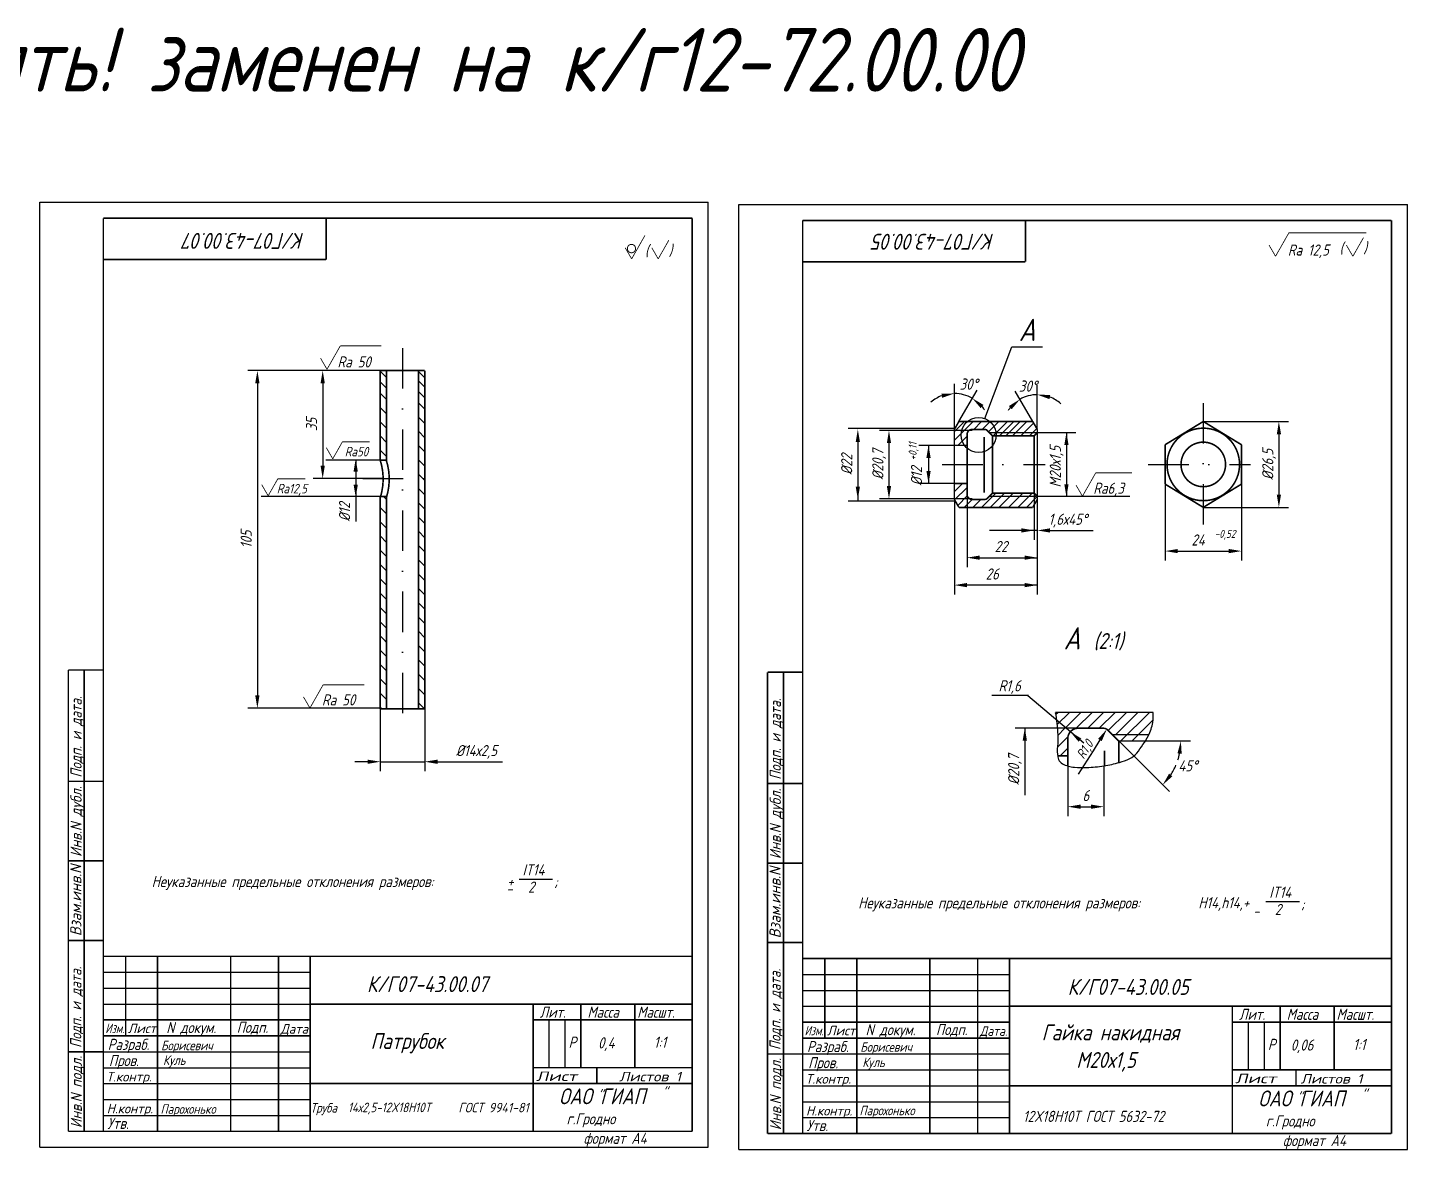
# Model space of a CAD drawing. Extents: x 952 to 2252, y 322 to 974.
# Drawn here: x 1376 to 1809.5, y 621.4 to 974 of the extents above; entities that cross this region are included whole.
import ezdxf
from ezdxf.enums import TextEntityAlignment as Align

# ---------------------------------------------------------------- set-up
doc = ezdxf.new("R2010")
doc.units = 0
doc.header["$MEASUREMENT"] = 0
doc.linetypes.add('DASHDOT', pattern=[25.4, 12.7, -6.35, 0, -6.35])
doc.layers.get('0').update_dxf_attribs({"linetype": 'CONTINUOUS'})
doc.layers.get('DEFPOINTS').update_dxf_attribs({"linetype": 'CONTINUOUS'})
doc.styles.add('ROMANC', font='romanc', dxfattribs={"width": 0.8, "oblique": 15, "height": 3.5})
doc.dimstyles.get("Standard").update_dxf_attribs({"dimtxt": 0.18, "dimasz": 0.18, "dimexe": 0.18, "dimexo": 0.0625, "dimgap": 0.09, "dimtad": 0, "dimtih": 1, "dimtoh": 1, "dimdec": 4, "dimzin": 0, "dimdsep": 46, "dimtxsty": 'Standard', "dimcen": 0.09, "dimadec": 0, "dimazin": 0, "dimtfac": 1, "dimtdec": 4, "dimtofl": 0, "dimtmove": 0, "dimatfit": 3, "dimfxl": 0, "dimtolj": 1, "dimtzin": 0, "dimarcsym": 0})

# ---------------------------------------------------------------- blocks, each defined once
blk = doc.blocks.new('*D23')
at = {"color": 0, "linetype": 'ByBlock'}
for p, q in [((2142.87, 871.99), (2121.79, 871.99)), ((2124.79, 867.99), (2124.79, 842.09)), ((2143.78, 838.09), (2121.79, 838.09))]:
    blk.add_line(p, q, dxfattribs=at)
for points in [[(2124.12, 867.99), (2125.46, 867.99), (2124.79, 871.99)], [(2124.12, 842.09), (2125.46, 842.09), (2124.79, 838.09)]]:
    blk.add_solid(points, dxfattribs=at)
at = {"layer": 'DEFPOINTS', "color": 0, "linetype": 'ByBlock'}
for p in [(2142.87, 871.99), (2124.79, 838.09), (2143.78, 838.09)]:
    blk.add_point(p, dxfattribs=at)
at = {"color": 0, "linetype": 'ByBlock', "style": 'ROMANC', "oblique": 15, "width": 0.8}
blk.add_text('35', height=3.5, rotation=90, dxfattribs=at).set_placement((2121.29, 855.04), align=Align.MIDDLE_CENTER)
blk = doc.blocks.new('*D33')
at = {"color": 0, "linetype": 'ByBlock'}
for p, q in [((1486.82, 866.16), (1445.22, 866.16)), ((1448.22, 862.16), (1448.22, 764.06)), ((1487.04, 760.06), (1445.22, 760.06))]:
    blk.add_line(p, q, dxfattribs=at)
for points in [[(1447.55, 862.16), (1448.89, 862.16), (1448.22, 866.16)], [(1447.55, 764.06), (1448.89, 764.06), (1448.22, 760.06)]]:
    blk.add_solid(points, dxfattribs=at)
at = {"layer": 'DEFPOINTS', "color": 0, "linetype": 'ByBlock'}
for p in [(1486.82, 866.16), (1448.22, 760.06), (1487.04, 760.06)]:
    blk.add_point(p, dxfattribs=at)
at = {"color": 0, "linetype": 'ByBlock', "style": 'ROMANC', "oblique": 15, "width": 0.8}
blk.add_text('105', height=3.5, rotation=90, dxfattribs=at).set_placement((1444.72, 813.11), align=Align.MIDDLE_CENTER)
blk = doc.blocks.new('*D21')
at = {"color": 0, "linetype": 'ByBlock'}
for p, q in [((2142.87, 765.89), (2142.87, 746.05)), ((2156.87, 765.67), (2156.87, 746.05)), ((2138.87, 749.05), (2134.87, 749.05)), ((2142.87, 749.05), (2156.87, 749.05)), ((2160.87, 749.05), (2164.87, 749.05)), ((2164.87, 749.05), (2181.23, 749.05))]:
    blk.add_line(p, q, dxfattribs=at)
for points in [[(2138.87, 749.71), (2138.87, 748.38), (2142.87, 749.05)], [(2160.87, 749.71), (2160.87, 748.38), (2156.87, 749.05)]]:
    blk.add_solid(points, dxfattribs=at)
at = {"layer": 'DEFPOINTS', "color": 0, "linetype": 'ByBlock'}
for p in [(2142.87, 765.89), (2156.87, 765.67), (2156.87, 749.05)]:
    blk.add_point(p, dxfattribs=at)
at = {"color": 0, "linetype": 'ByBlock', "style": 'ROMANC', "oblique": 15, "width": 0.8}
blk.add_text('%%C14х2,5', height=3.5, dxfattribs=at).set_placement((2173.1, 752.55), align=Align.MIDDLE_CENTER)
blk = doc.blocks.new('*D26')
at = {"color": 0, "linetype": 'ByBlock'}
for p, q in [((2401.45, 855.99), (2428.2, 855.99)), ((2425.2, 851.99), (2425.2, 832.99)), ((2401.45, 828.99), (2428.2, 828.99))]:
    blk.add_line(p, q, dxfattribs=at)
for points in [[(2424.54, 851.99), (2425.87, 851.99), (2425.2, 855.99)], [(2424.54, 832.99), (2425.87, 832.99), (2425.2, 828.99)]]:
    blk.add_solid(points, dxfattribs=at)
at = {"layer": 'DEFPOINTS', "color": 0, "linetype": 'ByBlock'}
for p in [(2401.45, 855.99), (2401.45, 828.99), (2425.2, 828.99)]:
    blk.add_point(p, dxfattribs=at)
at = {"color": 0, "linetype": 'ByBlock', "style": 'ROMANC', "oblique": 15, "width": 0.8}
blk.add_text('%%C26,5', height=3.5, rotation=90, dxfattribs=at).set_placement((2421.7, 842.49), align=Align.MIDDLE_CENTER)
blk = doc.blocks.new('*D24')
at = {"color": 0, "linetype": 'ByBlock'}
for p, q in [((2374.89, 755.57), (2390.81, 739.65)), ((2383.24, 755.57), (2397.41, 755.57))]:
    blk.add_line(p, q, dxfattribs=at)
for start, end in [(342.2395, 348.2338), (326.7662, 337.006)]:
    blk.add_arc((2374.89, 755.57), 19.51, start, end, dxfattribs=at)
for points in [[(2393.33, 751.66), (2394.66, 751.52), (2394.41, 755.57)], [(2391.73, 744.45), (2390.7, 745.29), (2388.69, 741.77)]]:
    blk.add_solid(points, dxfattribs=at)
at = {"layer": 'DEFPOINTS', "color": 0, "linetype": 'ByBlock'}
for p in [(2371.48, 758.98), (2374.89, 755.57), (2374.89, 755.57), (2383.24, 755.57), (2389.84, 743.03)]:
    blk.add_point(p, dxfattribs=at)
at = {"color": 0, "linetype": 'ByBlock', "style": 'ROMANC', "oblique": 15, "width": 0.8}
blk.add_text('45%%D', height=3.5, dxfattribs=at).set_placement((2396.61, 747.77), align=Align.MIDDLE_CENTER)

msp = doc.modelspace()

# ---------------------------------------------------------------- linework, layer by layer
for p, q in [((1379.83103, 622.04842), (1379.83103, 919.04842)), ((1379.83103, 919.04842), (1589.83103, 919.04842)), ((1589.83103, 622.04842), (1589.83103, 919.04842)), ((1599.52503, 918.35942), (1809.52503, 918.35942)), ((1599.52503, 621.35942), (1599.52503, 918.35942)), ((1809.52503, 621.35942), (1809.52503, 918.35942)), ((1676.73736, 851.05746), (1685.235, 873.641)), ((1685.235, 873.641), (1694.831, 873.641)), ((1678.186, 846.659), (1689.161, 846.659)), ((1678.186, 846.659), (1681.092, 846.659)), ((1679.186, 845.659), (1689.161, 845.659)), ((1689.161, 846.659), (1693.255, 846.659)), ((1678.186, 826.659), (1686.752, 826.659)), ((1678.186, 826.659), (1689.161, 826.659)), ((1678.186, 826.659), (1681.092, 826.659)), ((1679.186, 827.659), (1689.161, 827.659)), ((1689.161, 826.659), (1692.821, 826.659)), ((1690.452, 764.039), (1678.94, 764.039)), ((1716.84, 751.735), (1728.3164, 751.735)), ((1716.84, 751.735), (1728.3164, 751.735)), ((1718.84, 749.735), (1727.19096, 749.735)), ((1530.46824, 706.24941), (1540.95951, 706.24941)), ((1765.09324, 699.23141), (1775.58451, 699.23141)), ((1539.83103, 662.04842), (1539.83103, 647.04842)), ((1544.83103, 662.04842), (1544.83103, 647.04842)), ((1759.52503, 661.35942), (1759.52503, 646.35942)), ((1764.52503, 661.35942), (1764.52503, 646.35942)), ((1379.83103, 622.04842), (1589.83103, 622.04842)), ((1379.83103, 622.04842), (1589.83103, 622.04842)), ((1599.52503, 621.35942), (1809.52503, 621.35942))]:
    msp.add_line(p, q)
at = {"linetype": 'DASHDOT'}
for p, q in [((1493.816, 873.175), (1493.816, 754.113)), ((1745.396, 855.954), (1745.396, 816.494)), ((1663.394, 836.659), (1689.161, 836.659)), ((1689.161, 836.659), (1695.724, 836.659)), ((1728.114, 836.659), (1760.254, 836.659)), ((1481.322, 832.26), (1502.84574, 832.26))]:
    msp.add_line(p, q, dxfattribs=at)
at = {"color": 0}
for p, q in [((1488.816, 863.95238), (1486.816, 865.95238)), ((1500.816, 863.84864), (1498.816, 865.84864)), ((1500.816, 860.93264), (1498.816, 862.93264)), ((1488.816, 860.63138), (1486.816, 862.63138)), ((1488.816, 857.06738), (1486.816, 859.06738)), ((1500.816, 857.61164), (1498.816, 859.61164)), ((1488.816, 852.57725), (1486.816, 854.57725)), ((1500.816, 854.04764), (1498.816, 856.04764)), ((1488.816, 848.08712), (1486.816, 850.08712)), ((1500.816, 849.55751), (1498.816, 851.55751)), ((1667.186, 844.27403), (1673.07097, 850.159)), ((1667.186, 846.96811), (1670.37689, 850.159)), ((1673.26505, 847.659), (1675.76505, 850.159)), ((1675.95912, 847.659), (1678.45912, 850.159)), ((1677.9196, 846.9254), (1681.1532, 850.159)), ((1679.34728, 845.659), (1683.84728, 850.159)), ((1681.33528, 845.659), (1685.83528, 850.159)), ((1683.32328, 845.659), (1687.82328, 850.159)), ((1685.41628, 845.659), (1689.91628, 850.159)), ((1488.816, 843.597), (1486.816, 845.597)), ((1500.816, 845.06738), (1498.816, 847.06738)), ((1668.26505, 842.659), (1671.186, 845.57995)), ((1688.11035, 845.659), (1692.10398, 849.65263)), ((1690.80443, 845.659), (1693.09008, 847.94465)), ((1488.816, 839.10687), (1486.816, 841.10687)), ((1500.816, 840.57725), (1498.816, 842.57725)), ((1500.816, 836.08712), (1498.816, 838.08712)), ((1500.153, 832.26), (1498.816, 833.597)), ((1500.816, 827.10687), (1498.816, 829.10687)), ((1500.816, 831.597), (1500.153, 832.26)), ((1667.186, 828.10957), (1669.73543, 830.659)), ((1667.27513, 825.50462), (1671.186, 829.41549)), ((1488.816, 825.63648), (1487.89248, 826.56)), ((1500.816, 822.61674), (1498.816, 824.61674)), ((1668.26123, 823.79665), (1671.25588, 826.7913)), ((1670.31766, 823.159), (1672.81766, 825.659)), ((1673.01174, 823.159), (1675.51174, 825.659)), ((1675.70582, 823.159), (1680.20582, 827.659)), ((1678.39989, 823.159), (1682.89989, 827.659)), ((1681.20689, 823.159), (1685.70689, 827.659)), ((1684.24689, 823.159), (1688.74689, 827.659)), ((1687.16297, 823.159), (1691.66297, 827.659)), ((1689.85705, 823.159), (1693.255, 826.55695)), ((1488.816, 821.14636), (1486.816, 823.14636)), ((1500.816, 818.12661), (1498.816, 820.12661)), ((1488.816, 816.65623), (1486.816, 818.65623)), ((1500.816, 813.63648), (1498.816, 815.63648)), ((1488.816, 812.1661), (1486.816, 814.1661)), ((1500.816, 809.14636), (1498.816, 811.14636)), ((1488.816, 807.67597), (1486.816, 809.67597)), ((1500.816, 804.65623), (1498.816, 806.65623)), ((1488.816, 803.18584), (1486.816, 805.18584)), ((1500.816, 800.1661), (1498.816, 802.1661)), ((1488.816, 798.69572), (1486.816, 800.69572)), ((1500.816, 795.67597), (1498.816, 797.67597)), ((1488.816, 794.20559), (1486.816, 796.20559)), ((1488.816, 789.71546), (1486.816, 791.71546)), ((1500.816, 791.18584), (1498.816, 793.18584)), ((1488.816, 785.22533), (1486.816, 787.22533)), ((1500.816, 786.69572), (1498.816, 788.69572)), ((1487.9382, 781.613), (1486.816, 782.7352)), ((1488.816, 780.7352), (1487.9382, 781.613)), ((1500.816, 782.20559), (1498.816, 784.20559)), ((1488.816, 776.24508), (1486.816, 778.24508)), ((1500.816, 777.71546), (1498.816, 779.71546)), ((1488.816, 771.75495), (1486.816, 773.75495)), ((1500.816, 773.22533), (1498.816, 775.22533)), ((1488.816, 767.26482), (1486.816, 769.26482)), ((1500.816, 768.7352), (1498.816, 770.7352)), ((1488.816, 762.77469), (1486.816, 764.77469)), ((1500.816, 764.24508), (1498.816, 766.24508)), ((1487.26656, 759.834), (1486.816, 760.28456)), ((1500.73695, 759.834), (1498.816, 761.75495)), ((1699.01168, 758.0199), (1699.72679, 758.735)), ((1699.4277, 754.84381), (1703.31889, 758.735)), ((1702.08173, 753.90573), (1706.91099, 758.735)), ((1705.5031, 753.735), (1710.5031, 758.735)), ((1709.0952, 753.735), (1714.0952, 758.735)), ((1712.6873, 753.735), (1717.6873, 758.735)), ((1715.5597, 753.0153), (1721.2794, 758.735)), ((1717.87151, 751.735), (1724.87151, 758.735)), ((1719.46361, 749.735), (1728.46361, 758.735)), ((1723.05571, 749.735), (1729.59068, 756.26997)), ((1699.58457, 747.81647), (1702.89527, 751.12717)), ((1699.66465, 751.48866), (1701.91099, 753.735)), ((1700.33057, 744.91647), (1702.84, 747.4259))]:
    msp.add_line(p, q, dxfattribs=at)
at = {"color": 0, "linetype": 'ByBlock'}
for p, q in [((1667.186, 847.659), (1667.186, 861.96214)), ((1668.62938, 850.159), (1674.33757, 860.04589)), ((1691.81162, 850.159), (1686.29578, 859.71272)), ((1693.255, 847.659), (1693.255, 861.57744)), ((1667.186, 847.955), (1633.862, 847.955)), ((1672.786, 847.373), (1643.648, 847.373)), ((1693.255, 846.659), (1705.406, 846.659)), ((1702.406, 846.659), (1702.406, 826.671)), ((1636.862, 843.659), (1636.862, 825.145)), ((1646.648, 843.659), (1646.648, 829.659)), ((1667.186, 842.659), (1656.08, 842.659)), ((1659.08, 842.659), (1659.08, 830.659)), ((1486.81734, 837.96), (1469.712, 837.96)), ((1479.113, 837.96), (1479.113, 818.762)), ((1693.255, 836.659), (1693.255, 804.352)), ((1667.186, 830.659), (1656.08, 830.659)), ((1671.186, 829.659), (1671.186, 804.352)), ((1733.396, 830.47434), (1733.396, 806.418)), ((1757.396, 830.47434), (1757.396, 806.418)), ((1486.93051, 826.56), (1449.43959, 826.56)), ((1667.186, 825.145), (1633.862, 825.145)), ((1672.786, 825.849), (1643.648, 825.849)), ((1667.186, 825.849), (1667.186, 795.728)), ((1692.255, 827.659), (1692.255, 812.916)), ((1693.255, 826.659), (1693.255, 812.916)), ((1693.518, 826.671), (1722.37038, 826.671)), ((1693.255, 820.231), (1693.255, 795.728)), ((1693.255, 815.916), (1678.186, 815.916)), ((1693.255, 815.916), (1692.255, 815.916)), ((1697.255, 815.916), (1710.806, 815.916)), ((1675.186, 807.352), (1693.255, 807.352)), ((1737.396, 809.418), (1753.396, 809.418)), ((1693.255, 798.728), (1671.186, 798.728)), ((1696.98017, 758.25005), (1690.30274, 763.93633)), ((1707.83211, 749.0089), (1696.98017, 758.25005)), ((1706.04, 753.735), (1686.323, 753.735)), ((1689.323, 753.735), (1689.323, 733.8954)), ((1689.323, 753.735), (1689.323, 741.8954)), ((1706.64908, 750.01633), (1706.04, 750.535)), ((1712.93715, 750.0481), (1710.78832, 746.67431)), ((1710.78832, 746.67431), (1706.1007, 739.31449)), ((1702.84, 741.8954), (1702.84, 726.076)), ((1714.153, 741.933), (1714.153, 726.076)), ((1689.323, 733.8954), (1689.323, 732.685)), ((1706.84, 729.076), (1710.153, 729.076))]:
    msp.add_line(p, q, dxfattribs=at)
at = {"linetype": 'Continuous'}
for p, q in [((1399.83103, 677.04842), (1464.83103, 677.04842)), ((1619.52503, 676.35942), (1684.52503, 676.35942)), ((1399.83103, 672.04842), (1464.83103, 672.04842)), ((1619.52503, 671.35942), (1684.52503, 671.35942)), ((1399.83103, 667.04842), (1464.83103, 667.04842)), ((1619.52503, 666.35942), (1684.52503, 666.35942)), ((1399.83103, 652.04842), (1464.83103, 652.04842)), ((1619.52503, 651.35942), (1684.52503, 651.35942)), ((1399.83103, 647.04842), (1464.83103, 647.04842)), ((1619.52503, 646.35942), (1684.52503, 646.35942)), ((1399.83103, 642.04842), (1464.83103, 642.04842)), ((1619.52503, 641.35942), (1684.52503, 641.35942)), ((1399.83103, 637.04842), (1464.83103, 637.04842)), ((1619.52503, 636.35942), (1684.52503, 636.35942)), ((1399.83103, 632.04842), (1464.83103, 632.04842)), ((1619.52503, 631.35942), (1684.52503, 631.35942))]:
    msp.add_line(p, q, dxfattribs=at)
for points, const_width in [([(1399.83103, 627.04842), (1399.83103, 914.04842)], 0.5), ([(1399.83103, 914.04842), (1584.83103, 914.04842)], 0.5), ([(1469.81198, 901.04842), (1469.81198, 914.04842)], 0.5), ([(1584.83103, 627.04842), (1584.83103, 914.04842)], 0.5), ([(1619.52503, 913.35942), (1804.52503, 913.35942)], 0.5), ([(1619.52503, 626.35942), (1619.52503, 913.35942)], 0.5), ([(1689.50598, 900.35942), (1689.50598, 913.35942)], 0.5), ([(1804.52503, 626.35942), (1804.52503, 913.35942)], 0.5), ([(1565.80473, 901.26643), (1569.97028, 908.606)], 0.25), ([(1574.15373, 901.26643), (1577.49295, 907.15003)], 0.25), ([(1768.09773, 902.07143), (1772.26328, 909.411)], 0.25), ([(1772.26328, 909.411), (1796.624, 909.411)], 0.3), ([(1792.39473, 902.07143), (1795.73395, 907.95503)], 0.25), ([(1563.7711, 904.76643), (1565.80473, 901.26643)], 0.25), ([(1572.1201, 904.76643), (1574.15373, 901.26643)], 0.25), ([(1766.0641, 905.57143), (1768.09773, 902.07143)], 0.25), ([(1790.3611, 905.57143), (1792.39473, 902.07143)], 0.25), ([(1399.81198, 901.04842), (1469.81198, 901.04842)], 0.5), ([(1619.50598, 900.35942), (1689.50598, 900.35942)], 0.5), ([(1470.09273, 866.55843), (1474.25828, 873.898)], 0.25), ([(1474.25828, 873.898), (1487.13207, 873.898)], 0.3), ([(1468.0591, 870.05843), (1470.09273, 866.55843)], 0.25), ([(1486.816, 866.158), (1486.816, 837.96)], 0.5), ([(1488.816, 866.158), (1488.816, 837.96)], 0.5), ([(1498.816, 866.158), (1498.816, 759.834)], 0.5), ([(1500.816, 866.158), (1500.816, 759.834)], 0.5), ([(1667.186, 847.659), (1668.62938, 850.159)], 0.5), ([(1668.62938, 850.159), (1689.161, 850.159)], 0.5), ([(1689.161, 850.159), (1691.81162, 850.159)], 0.5), ([(1693.255, 847.659), (1691.81162, 850.159)], 0.5), ([(1733.396, 842.84366), (1745.396, 850.159)], 0.5), ([(1745.396, 850.159), (1757.396, 842.84366)], 0.5), ([(1667.186, 847.659), (1667.186, 836.659)], 0.5), ([(1671.186, 846.059), (1671.186, 827.259)], 0.5), ([(1671.186, 845.159), (1671.186, 828.159)], 0.5), ([(1672.786, 847.659), (1676.77179, 847.659)], 0.5), ([(1676.517, 845.287), (1676.517, 827.829)], 0.5), ([(1677.47889, 847.36611), (1679.186, 845.659)], 0.5), ([(1679.186, 845.659), (1692.255, 845.659)], 0.5), ([(1679.186, 845.659), (1679.186, 827.457)], 0.5), ([(1689.161, 845.659), (1692.255, 845.659)], 0.5), ([(1693.255, 846.659), (1692.255, 845.659)], 0.5), ([(1692.255, 845.659), (1692.255, 827.659)], 0.5), ([(1693.255, 847.659), (1693.255, 836.659)], 0.5), ([(1469.8691, 841.92343), (1471.90273, 838.42343)], 0.25), ([(1471.90273, 838.42343), (1474.9383, 843.772)], 0.25), ([(1474.9383, 843.772), (1483.543, 843.772)], 0.3), ([(1667.186, 842.659), (1671.186, 842.659)], 0.5), ([(1733.396, 842.84366), (1733.396, 830.47434)], 0.5), ([(1757.396, 842.84366), (1757.396, 830.47434)], 0.5), ([(1667.186, 836.659), (1667.186, 825.659)], 0.5), ([(1693.255, 836.659), (1693.255, 825.659)], 0.5), ([(1707.43673, 826.66643), (1711.60228, 834.006)], 0.25), ([(1711.60228, 834.006), (1722.995, 834.006)], 0.3), ([(1449.5751, 830.29943), (1451.60873, 826.79943)], 0.25), ([(1451.60873, 826.79943), (1454.6443, 832.148)], 0.25), ([(1454.6443, 832.148), (1463.249, 832.148)], 0.3), ([(1667.186, 830.659), (1671.186, 830.659)], 0.5), ([(1705.4031, 830.16643), (1707.43673, 826.66643)], 0.25), ([(1733.396, 830.47434), (1745.396, 823.159)], 0.5), ([(1757.396, 830.47434), (1745.396, 823.159)], 0.5), ([(1486.816, 826.56), (1486.816, 759.834)], 0.5), ([(1488.816, 826.56), (1488.816, 759.834)], 0.5), ([(1667.186, 825.659), (1668.62938, 823.159)], 0.5), ([(1672.786, 825.659), (1676.77179, 825.659)], 0.5), ([(1677.47889, 825.95189), (1679.186, 827.659)], 0.5), ([(1679.186, 827.659), (1692.255, 827.659)], 0.5), ([(1689.161, 827.659), (1692.255, 827.659)], 0.5), ([(1693.255, 825.659), (1691.81162, 823.159)], 0.5), ([(1693.255, 826.659), (1692.255, 827.659)], 0.5), ([(1668.62938, 823.159), (1689.161, 823.159)], 0.5), ([(1689.161, 823.159), (1691.81162, 823.159)], 0.5), ([(1388.83103, 627.04842), (1388.83103, 772.04842)], 0.5), ([(1388.83103, 772.04842), (1399.83103, 772.04842)], 0.5), ([(1393.83103, 627.04842), (1393.83103, 772.04842)], 0.5), ([(1464.73173, 760.08643), (1468.89728, 767.426)], 0.25), ([(1468.89728, 767.426), (1481.77107, 767.426)], 0.3), ([(1608.52503, 626.35942), (1608.52503, 771.35942)], 0.5), ([(1608.52503, 771.35942), (1619.52503, 771.35942)], 0.5), ([(1613.52503, 626.35942), (1613.52503, 771.35942)], 0.5), ([(1462.6981, 763.58643), (1464.73173, 760.08643)], 0.25), ([(1493.816, 759.834), (1486.816, 759.834)], 0.5), ([(1493.816, 759.834), (1500.816, 759.834)], 0.5), ([(1698.89943, 758.735), (1729.69315, 758.735)], 0.5), ([(1702.84, 750.535), (1702.84, 741.8954)], 0.5), ([(1706.04, 753.735), (1714.01157, 753.735)], 0.5), ([(1715.42579, 753.14921), (1718.84, 749.735)], 0.5), ([(1718.84, 749.735), (1718.84, 742.93519)], 0.5), ([(1718.84, 749.735), (1727.19096, 749.735)], 0.5), ([(1702.84, 748.735), (1702.84, 741.8954)], 0.5), ([(1714.378, 746.67), (1714.378, 741.96892)], 0.5), ([(1699.64505, 745.035), (1702.84, 745.035)], 0.5), ([(1388.83103, 737.04842), (1399.83103, 737.04842)], 0.5), ([(1608.52503, 736.35942), (1619.52503, 736.35942)], 0.5), ([(1388.83103, 712.04842), (1399.83103, 712.04842)], 0.5), ([(1608.52503, 711.35942), (1619.52503, 711.35942)], 0.5), ([(1388.83103, 687.04842), (1399.83103, 687.04842)], 0.5), ([(1608.52503, 686.35942), (1619.52503, 686.35942)], 0.5), ([(1399.83103, 682.04842), (1399.83103, 627.04842)], 0.5), ([(1406.83103, 682.04842), (1406.83103, 657.04842)], 0.5), ([(1416.83103, 682.04842), (1416.83103, 627.04842)], 0.5), ([(1439.83103, 682.04842), (1439.83103, 627.04842)], 0.5), ([(1454.83103, 682.04842), (1454.83103, 627.04842)], 0.5), ([(1464.83103, 682.04842), (1464.83103, 627.04842)], 0.5), ([(1619.52503, 681.35942), (1619.52503, 626.35942)], 0.5), ([(1626.52503, 681.35942), (1626.52503, 656.35942)], 0.5), ([(1636.52503, 681.35942), (1636.52503, 626.35942)], 0.5), ([(1659.52503, 681.35942), (1659.52503, 626.35942)], 0.5), ([(1674.52503, 681.35942), (1674.52503, 626.35942)], 0.5), ([(1684.52503, 681.35942), (1684.52503, 626.35942)], 0.5), ([(1534.83103, 667.04842), (1534.83103, 627.04842)], 0.5), ([(1549.83103, 667.04842), (1549.83103, 647.04842)], 0.5), ([(1566.83103, 667.04842), (1566.83103, 647.04842)], 0.5), ([(1754.52503, 666.35942), (1754.52503, 626.35942)], 0.5), ([(1769.52503, 666.35942), (1769.52503, 646.35942)], 0.5), ([(1786.52503, 666.35942), (1786.52503, 646.35942)], 0.5), ([(1388.83103, 652.04842), (1399.83103, 652.04842)], 0.5), ([(1608.52503, 651.35942), (1619.52503, 651.35942)], 0.5), ([(1554.83103, 647.04842), (1554.83103, 642.04842)], 0.5), ([(1774.52503, 646.35942), (1774.52503, 641.35942)], 0.5), ([(1464.83103, 642.04842), (1585.108, 642.04842)], 0.5), ([(1464.83103, 642.04842), (1584.83103, 642.04842)], 0.5), ([(1684.52503, 641.35942), (1804.52503, 641.35942)], 0.5), ([(1388.83103, 627.04842), (1584.83103, 627.04842)], 0.5), ([(1388.83103, 627.04842), (1584.83103, 627.04842)], 0.5), ([(1399.83103, 627.04842), (1584.83103, 627.04842)], 0.5), ([(1608.52503, 626.35942), (1804.52503, 626.35942)], 0.5), ([(1619.52503, 626.35942), (1804.52503, 626.35942)], 0.5)]:
    msp.add_lwpolyline(points, dxfattribs=dict(const_width=const_width))
for points, const_width in [([(1567.03052, 904.497, 1.027750017), (1564.47348, 904.497, 1.027750017)], 0.3), ([(1567.03052, 904.497, -1.027750017), (1564.47348, 904.497, -1.027750017)], 0.3), ([(1672.786, 847.659, 0.414213562), (1671.186, 846.059, 0.414213562)], 0.5), ([(1677.47889, 847.36611, 0.198912367), (1676.77179, 847.659, 0.198912367)], 0.5), ([(1756.78989, 836.659, 1), (1734.00211, 836.659, 1)], 0.5), ([(1738.396, 836.659, -1), (1752.396, 836.659, -1)], 0.5), ([(1486.895, 826.441, 0.151358088), (1486.811, 837.98, 0.151358088)], 0.5), ([(1488.811, 826.421, 0.151358088), (1488.727, 837.96, 0.151358088)], 0.5), ([(1756.78989, 836.659, -1), (1734.00211, 836.659, -1)], 0.5), ([(1738.396, 836.659, 1), (1752.396, 836.659, 1)], 0.5), ([(1671.186, 827.259, 0.414213562), (1672.786, 825.659, 0.414213562)], 0.5), ([(1676.77179, 825.659, 0.198912367), (1677.47889, 825.95189, 0.198912367)], 0.5), ([(1706.04, 753.735, 0.414213562), (1702.84, 750.535, 0.414213562)], 0.5), ([(1715.42579, 753.14921, 0.198912367), (1714.01157, 753.735, 0.198912367)], 0.5)]:
    msp.add_lwpolyline(points, format="xyb", dxfattribs=dict(const_width=const_width))
at = {"linetype": 'Continuous', "const_width": 0.5}
for points in [[(1486.816, 866.158), (1500.816, 866.158)], [(1486.816, 837.96), (1488.816, 837.96)], [(1486.816, 826.56), (1488.816, 826.56)], [(1399.83103, 682.04842), (1584.83103, 682.04842)], [(1619.52503, 681.35942), (1804.52503, 681.35942)], [(1464.83103, 667.04842), (1584.83103, 667.04842)], [(1684.52503, 666.35942), (1804.52503, 666.35942)], [(1399.83103, 662.04842), (1464.83103, 662.04842)], [(1534.83103, 662.04842), (1584.83103, 662.04842)], [(1619.52503, 661.35942), (1684.52503, 661.35942)], [(1754.52503, 661.35942), (1804.52503, 661.35942)], [(1399.83103, 657.04842), (1464.83103, 657.04842)], [(1619.52503, 656.35942), (1684.52503, 656.35942)], [(1534.83103, 647.04842), (1584.83103, 647.04842)], [(1754.52503, 646.35942), (1804.52503, 646.35942)]]:
    msp.add_lwpolyline(points, dxfattribs=at)
msp.add_lwpolyline([(1698.89943, 758.735, -0.002334576), (1699.02479, 757.93377, -0.012135459), (1699.481, 754.34, -0.047303946), (1699.53442, 747.18034, 0.105400409), (1699.932, 743.963, 0.196080498), (1701.15761, 742.56623, 0.090841839), (1704.898, 741.482, 0.037428593), (1708.76872, 741.38083, 0.02675764), (1714.153, 741.933, 0.028785518), (1719.05889, 742.99534, 0.042113785), (1722.279, 744.189, 0.112732783), (1724.50094, 745.9266, 0.047810611), (1728.147, 751.407, 0.088406399), (1729.50614, 755.576, 0.039852824), (1729.69315, 758.735)], format="xyb")
msp.add_circle((1674.802, 845.914), 5.49552)
at = {"color": 0, "linetype": 'ByBlock'}
for centre, radius, start, end in [((1667.186, 847.659), 11.30314, 60, 90), ((1693.255, 847.659), 10.91844, 90, 120), ((1667.186, 847.659), 11.30314, 110.38337, 130.7667399), ((1667.186, 847.659), 11.30314, 32.9343471, 39.61663), ((1693.271, 847.659), 10.91844, 141.1096625, 147.2260966), ((1693.255, 847.659), 10.91844, 47.7806751, 68.8903375)]:
    msp.add_arc(centre, radius, start, end, dxfattribs=at)
for points in [[(1663.13115, 858.91052), (1663.36708, 857.59823), (1667.186, 858.96214)], [(1697.0652, 857.18934), (1697.30944, 858.50012), (1693.255, 858.57744)], [(1675.4629, 854.35716), (1676.32336, 855.37568), (1672.83757, 857.44781)], [(1684.32319, 855.02046), (1685.1901, 854.00742), (1687.79578, 857.11464)], [(1636.19533, 843.659), (1637.52867, 843.659), (1636.862, 847.659)], [(1645.98133, 843.373), (1647.31467, 843.373), (1646.648, 847.373)], [(1701.73933, 842.784), (1703.07267, 842.784), (1702.406, 846.784)], [(1658.41333, 838.691), (1659.74667, 838.691), (1659.08, 842.691)], [(1478.44633, 834.422), (1479.77967, 834.422), (1479.113, 838.422)], [(1658.41333, 834.614), (1659.74667, 834.614), (1659.08, 830.614)], [(1478.44633, 830.345), (1479.77967, 830.345), (1479.113, 826.345)], [(1636.19533, 829.659), (1637.52867, 829.659), (1636.862, 825.659)], [(1645.98133, 829.849), (1647.31467, 829.849), (1646.648, 825.849)], [(1701.73933, 830.433), (1703.07267, 830.433), (1702.406, 826.433)], [(1688.255, 816.58267), (1688.255, 815.24933), (1692.255, 815.916)], [(1697.255, 816.58267), (1697.255, 815.24933), (1693.255, 815.916)], [(1675.186, 808.01867), (1675.186, 806.68533), (1671.186, 807.352)], [(1689.255, 808.01867), (1689.255, 806.68533), (1693.255, 807.352)], [(1737.396, 810.08467), (1737.396, 808.75133), (1733.396, 809.418)], [(1753.396, 810.08467), (1753.396, 808.75133), (1757.396, 809.418)], [(1671.186, 799.39467), (1671.186, 798.06133), (1667.186, 798.728)], [(1689.255, 799.39467), (1689.255, 798.06133), (1693.255, 798.728)], [(1688.65633, 749.8514), (1689.98967, 749.8514), (1689.323, 753.8514)], [(1706.21685, 749.50876), (1707.08131, 750.52389), (1703.60368, 752.60969)], [(1713.49945, 749.68996), (1712.37485, 750.40624), (1715.08599, 753.4219)], [(1706.84, 729.74267), (1706.84, 728.40933), (1702.84, 729.076)], [(1710.153, 729.74267), (1710.153, 728.40933), (1714.153, 729.076)]]:
    msp.add_solid(points, dxfattribs=at)
at = {"layer": 'DEFPOINTS', "color": 0, "linetype": 'ByBlock'}
for p in [(1501.24694, 866.57373), (1669.207, 858.78), (1691.706, 858.467), (1672.023, 857.372), (1668.62938, 850.159), (1668.62938, 850.159), (1691.81162, 850.159), (1667.186, 847.659), (1667.186, 847.659), (1667.186, 847.659), (1667.186, 847.659), (1667.186, 847.659), (1672.786, 847.659), (1693.255, 847.659), (1693.255, 847.659), (1693.255, 846.659), (1667.186, 843.659), (1486.81734, 837.96), (1667.186, 836.659), (1667.186, 836.659), (1693.255, 836.659), (1659.08, 829.659), (1667.186, 829.659), (1733.396, 830.47434), (1757.396, 830.47434), (1479.113, 826.56), (1486.93051, 826.56), (1667.186, 825.659), (1671.186, 824.231), (1672.786, 825.659), (1692.255, 827.659), (1693.255, 827.659), (1693.255, 826.659), (1702.406, 827.659), (1667.186, 820.231), (1693.255, 820.231), (1693.255, 820.231), (1692.255, 815.916), (1693.255, 807.352), (1757.396, 809.418), (1667.186, 798.728), (1493.816, 781.613), (1493.911, 774.79), (1501.011, 767.78221), (1703.60368, 752.60969), (1706.04, 753.735), (1706.04, 750.535), (1714.01157, 751.735), (1715.08599, 753.4219), (1689.323, 741.8954), (1702.84, 741.8954), (1702.84, 741.8954), (1714.153, 741.933), (1708.43, 731.735), (1708.43, 731.735), (1714.153, 729.076)]:
    msp.add_point(p, dxfattribs=at)

# ---------------------------------------------------------------- texts
at = {"style": 'ROMANC', "oblique": 15, "width": 0.8}
for s, height, p in [('не применять! заменен на к/г12-72.00.00', 20, (1250.708, 953.844)), (')', 3.5, (1577.46295, 902.22808)), ('(', 3.5, (1788.20959, 902.89921)), (')', 3.5, (1795.70395, 903.03308)), ('(', 3.5, (1569.96859, 902.09421)), ('IT14', 3.5, (1531.51737, 707.47257)), ('Неуказанные предельные отклонения размеров:', 3.5, (1414.99808, 703.80802)), ('-', 3.5, (1526.41131, 701.52999)), ('+', 3.5, (1526.71537, 703.85744)), ('2', 3.5, (1533.26591, 702.05574)), (';', 3.5, (1541.48407, 703.8031)), ('IT14', 3.5, (1766.14237, 700.45457)), ('Неуказанные предельные отклонения размеров:', 3.5, (1636.98608, 697.10202)), ('H14,h14,+', 3.5, (1743.86837, 697.15144)), ('2', 3.5, (1767.89091, 695.03774)), (';', 3.5, (1776.10907, 696.7851)), ('-', 3.5, (1761.03631, 694.51199)), ('К/Г07-43.00.07', 5, (1482.64069, 670.80917)), ('К/Г07-43.00.05', 5, (1702.79669, 669.92017)), ('Лит.', 3.5, (1536.93055, 662.76688)), ('Масса', 3.5, (1551.90186, 662.76688)), ('Масшт.', 3.5, (1567.55369, 662.76688)), ('Лит.', 3.5, (1756.62455, 662.07788)), ('Масса', 3.5, (1771.59586, 662.07788)), ('Масшт.', 3.5, (1787.24769, 662.07788)), ('N докум.', 3.5, (1419.61199, 657.92612)), ('Подп.', 3.5, (1441.72282, 657.98758)), ('N докум.', 3.5, (1639.30599, 657.23712)), ('Подп.', 3.5, (1661.41682, 657.29858)), ('Гайка накидная ', 5, (1694.62571, 655.65243)), ('Разраб.', 3.5, (1401.20058, 652.61635)), ('Борисевич', 3, (1417.95676, 652.5244)), ('Патрубок ', 5, (1483.78371, 652.93043)), ('Р', 3.5, (1545.99515, 653.30781)), ('0,4', 3.5, (1555.24145, 653.10781)), ('1:1', 3.5, (1572.78399, 653.30781)), ('Разраб.', 3.5, (1620.89458, 651.92735)), ('Борисевич', 3, (1637.63647, 652.05299)), ('Р', 3.5, (1765.68915, 652.61881)), ('0,06', 3.5, (1772.86545, 652.41881)), ('1:1', 3.5, (1792.47799, 652.61881)), ('Пров.', 3.5, (1401.57128, 647.55354)), ('Куль', 3, (1418.57938, 647.91009)), ('Пров.', 3.5, (1621.26528, 646.86454)), ('М20х1,5', 5, (1705.50115, 646.96781)), ('Куль', 3, (1638.27338, 647.22109)), ('ОАО ГИАП', 5, (1542.99594, 635.55929)), ('"', 3.5, (1555.0215, 636.20144)), ('"', 3.5, (1575.32089, 637.07582)), ('ОАО ГИАП', 5, (1762.68994, 634.87029)), ('"', 3.5, (1774.7155, 635.51244)), ('"', 3.5, (1795.01489, 636.38682)), ('Парохонько', 3, (1417.78647, 632.55399)), ('Труба ', 3, (1464.88477, 632.92657)), ('14х2,5-12X18H10T ', 3, (1476.66277, 633.06057)), ('Парохонько', 3, (1637.37876, 632.0874)), (' 12X18Н10Т ГОСТ 5632-72', 3.5, (1686.89277, 629.99757)), ('Утв.', 3.5, (1401.07701, 627.79623)), ('г.Гродно', 3.5, (1545.36522, 629.24546)), ('Утв.', 3.5, (1620.77101, 627.10723)), ('г.Гродно', 3.5, (1765.05922, 628.55646)), ('формат А4', 3.5, (1550.69867, 623.10588)), ('формат А4', 3.5, (1770.39267, 622.41688))]:
    msp.add_text(s, height=height, dxfattribs=at).set_placement(p)
for s, height, rotation, p in [('К/Г07-43.00.07', 5, 180, (1463.04099, 909.42323)), ('К/Г07-43.00.05', 5, 180, (1679.78799, 909.16123)), ('Подп. и дата.', 3.5, 90, (1393.00936, 738.2354)), ('Подп. и дата.', 3.5, 90, (1612.70336, 737.5464)), ('Подп. и дата.', 3.5, 90, (1392.91126, 653.27522)), ('Подп. и дата.', 3.5, 90, (1612.60526, 652.58622))]:
    msp.add_text(s, height=height, rotation=rotation, dxfattribs=at).set_placement(p)
at = {"color": 0, "linetype": 'ByBlock', "style": 'ROMANC', "oblique": 15, "width": 0.8}
for s, height, p in [('Ra 12,5', 3.5, (1778.41359, 904.048)), ('А', 7, (1690.055, 878.95)), ('Ra 50', 3.5, (1478.59959, 868.878)), ('30%%D', 3.5, (1671.71, 861.907)), ('30%%d', 3.5, (1690.314, 861.282)), ('Ra50', 3, (1479.34959, 840.673)), ('Ra12,5', 3, (1459.05559, 829.049)), ('Ra6,3', 3.5, (1715.649, 829.184)), ('1,6х45%%D', 3.5, (1702.84397, 819.416)), ('-0,52', 2.5, (1752.23531, 814.836)), ('22', 3.5, (1681.848, 810.852)), ('24', 3.5, (1743.764, 812.918)), ('26', 3.5, (1679.087, 802.228)), ('А', 7, (1704.13, 782.009)), ('(2:1)', 5, (1715.59, 781.167)), ('R1,6', 3.5, (1684.5695, 767.087)), ('Ra 50', 3.5, (1473.72359, 762.647)), ('6', 3.5, (1708.4965, 732.576))]:
    msp.add_text(s, height=height, dxfattribs=at).set_placement(p, align=Align.MIDDLE_CENTER)
for s, height, rotation, p in [('%%C20,7', 3.5, 90, (1643.148, 836.659)), ('+0,11', 2.5, 90, (1654.097, 840.75131)), ('М20х1,5', 3.5, 90, (1698.906, 835.93976)), ('%%C22', 3.5, 90, (1633.362, 836.659)), ('%%C12', 3.5, 90, (1655.285, 832.96525)), ('%%C12', 3.5, 90, (1475.613, 821.69957)), ('R1,0', 3, 57.5061296, (1708.17458, 747.08746)), ('%%C20,7', 3.5, 90, (1685.823, 740.72098))]:
    msp.add_text(s, height=height, rotation=rotation, dxfattribs=at).set_placement(p, align=Align.MIDDLE_CENTER)
at = {"style": 'ROMANC', "oblique": 15}
for s, width, p, p2 in [('Инв.N дубл.', 0.723128, (1393.00936, 713.28748), (1393.00936, 735.46341)), ('Инв.N дубл.', 0.723128, (1612.70336, 712.59848), (1612.70336, 734.77441)), ('Взам.инв.N', 0.781028, (1392.91126, 688.39294), (1392.91126, 710.7824)), ('Взам.инв.N', 0.781028, (1612.60526, 687.70394), (1612.60526, 710.0934)), ('Инв.N подл.', 0.723742, (1393.08639, 628.06416), (1393.08639, 650.74141)), ('Инв.N подл.', 0.723742, (1612.78039, 627.37516), (1612.78039, 650.05241))]:
    msp.add_text(s, height=3.5, rotation=90, dxfattribs=dict(at, width=width)).set_placement(p, p2, align=Align.FIT)
for s, width, p, p2 in [('Изм.', 0.652797, (1400.4293, 657.89662), (1406.39773, 657.89662)), ('Лист', 0.903967, (1407.49601, 657.90208), (1416.40655, 657.90208)), ('Дата', 1.101447, (1455.48807, 657.74751), (1464.14229, 657.74751)), ('Изм.', 0.652797, (1620.1233, 657.20762), (1626.09173, 657.20762)), ('Лист', 0.903967, (1627.19001, 657.21308), (1636.10055, 657.21308)), ('Дата.', 0.738775, (1675.18207, 657.05851), (1683.83629, 657.05851)), ('Т.контр.', 0.818423, (1400.75147, 642.71113), (1415.01541, 642.71113)), ('Лист', 1.31911, (1535.70803, 642.84928), (1548.71068, 642.84928)), ('Листов 1', 0.989332, (1561.8688, 642.74278), (1581.37278, 642.74278)), ('Т.контр.', 0.818423, (1620.44547, 642.02213), (1634.70941, 642.02213)), ('Лист', 1.31911, (1755.40203, 642.16028), (1768.40468, 642.16028)), ('Листов 1', 0.989332, (1775.9718, 642.05378), (1795.47578, 642.05378)), ('Н.контр.', 0.833169, (1400.87998, 632.69458), (1415.40093, 632.69458)), ('ГОСТ 9941-81', 0.678079, (1511.374, 633), (1533.46, 633)), ('Н.контр.', 0.833169, (1620.57398, 632.00558), (1635.09493, 632.00558))]:
    msp.add_text(s, height=3, dxfattribs=dict(at, width=width)).set_placement(p, p2, align=Align.FIT)

# ---------------------------------------------------------------- dimensions: what is measured, and where the dimension line sits
dim = msp.add_linear_dim(base=(1448.22, 760.05928), p1=(1486.816, 866.158), p2=(1487.04128, 760.05928), angle=90, text='105', dimstyle='Standard')
dim.commit()
dim.dimension.update_dxf_attribs({"geometry": '*D33', "text_midpoint": (1444.72, 813.10864)})
for base, p1, p2, text, picture, middle in [((1468.737, 832.26), (1486.816, 866.158), (1487.7259, 832.26), '35', '*D23', (1465.237, 849.209)), ((1769.149, 823.159), (1745.396, 850.159), (1745.396, 823.159), '%%C26,5', '*D26', (1765.649, 836.659))]:
    dim = msp.add_linear_dim(base=base, p1=p1, p2=p2, angle=90, text=text, dimstyle='Standard')
    dim.commit()
    dim.dimension.update_dxf_attribs({"geometry": picture, "text_midpoint": middle, "insert": (-656.053, -5.833)})
dim = msp.add_linear_dim(base=(1500.816, 743.213), p1=(1486.816, 760.05928), p2=(1500.816, 759.834), text='%%C14е2,5', dimstyle='Standard')
dim.commit()
dim.dimension.update_dxf_attribs({"geometry": '*D21', "text_midpoint": (1517.04841, 746.713), "insert": (-656.053, -5.833)})
dim = msp.add_angular_dim_2l(base=(1733.79, 737.196), line1=((1715.42579, 753.14921), (1718.84, 749.735)), line2=((1718.84, 749.735), (1727.19096, 749.735)), text='45%%D', dimstyle='Standard')
dim.commit()
dim.dimension.update_dxf_attribs({"geometry": '*D24', "text_midpoint": (1740.562, 741.933), "dimtype": 130, "insert": (-656.053, -5.833)})

doc.saveas('drawing.dxf')
